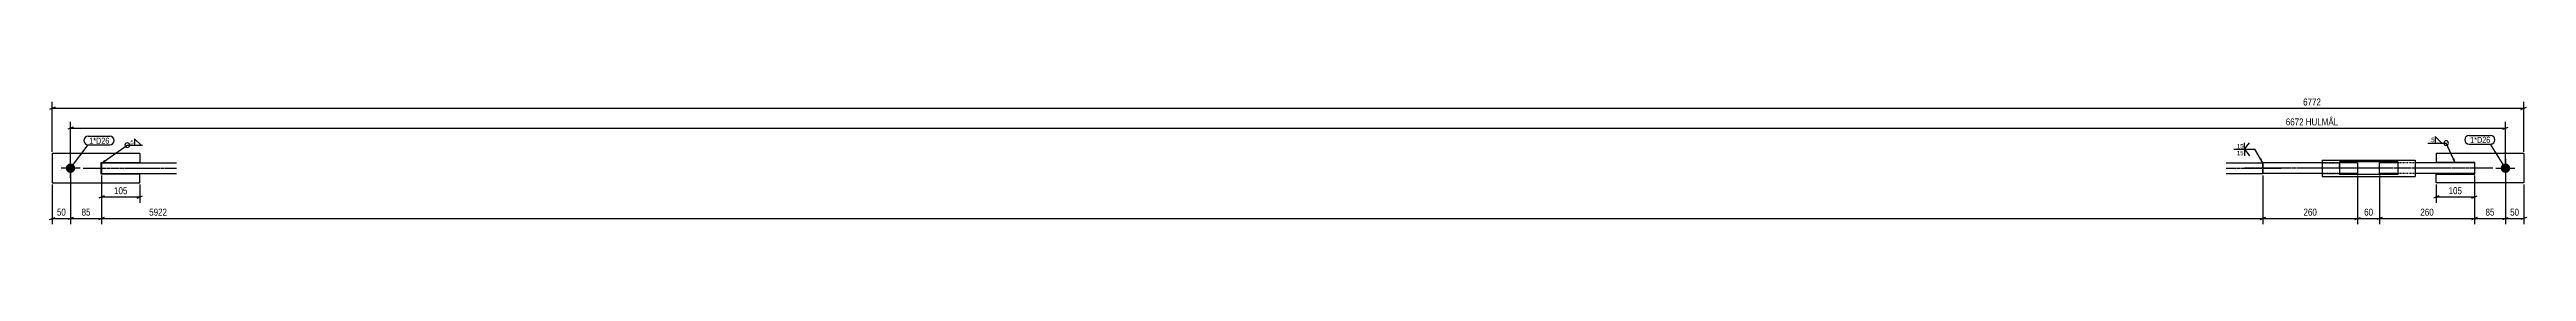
# Model space of a CAD drawing. Header units: millimetres. Extents: x 12 to 19844, y -28 to 363.
# Drawn here: x 13057 to 19844, y 12 to 363 of the extents above; entities that cross this region are included whole.
import ezdxf

# ---------------------------------------------------------------- set-up
doc = ezdxf.new("R2010")
doc.units = ezdxf.units.MM
doc.linetypes.add('DXK_LINE_DOT2', pattern=[3.9198, 1.9599, -1.9599])
doc.linetypes.add('DXK_LINE_DOT3', pattern=[5.9187, 2.979, -0.9799, 0.9799, -0.9799])
for name, color, linetype in [('MÅLSÆTNING', 7, 'Continuous'), ('STÅL', 7, 'Continuous'), ('TEKST', 7, 'Continuous')]:
    doc.layers.add(name, color=color, linetype=linetype)
doc.styles.add('Arial Narrow', font='ARIALN.TTF', dxfattribs={"height": 0.2})

msp = doc.modelspace()

# ---------------------------------------------------------------- hatches: boundary and pattern name
at = {"layer": 'STÅL', "linetype": 'Continuous'}
for points in [[(13114.5, 153.1, -1), (13114.5, 179.1, -1)], [(19786.2, 179.1, -1), (19786.2, 153.1, -1)]]:
    msp.add_hatch(color=96, dxfattribs=at).paths.add_polyline_path(points)
at = {"layer": 'TEKST', "linetype": 'Continuous'}
for points in [[(13210.5, 183.7), (13198.5, 179), (13206.9, 188.8)], [(19117.5, 193.4), (19121.2, 181.1), (19112.2, 190.2)], [(19646.3, 193.7), (19648.7, 181.1), (19640.7, 191.1)]]:
    msp.add_hatch(color=3, dxfattribs=at).paths.add_polyline_path(points)

# ---------------------------------------------------------------- linework, layer by layer
at = {"layer": 'MÅLSÆTNING', "color": 7, "linetype": 'Continuous'}
for p, q in [((13064.5, 211.1), (13064.5, 348.6)), ((19836.2, 211.1), (19836.2, 348.6)), ((13072, 333.8), (13057, 327.8)), ((13122, 279.1), (13107, 273.1)), ((13114.5, 171.1), (13114.5, 293.8)), ((13114.5, 276.1), (19786.2, 276.1)), ((19778.7, 273.1), (19793.7, 279.1)), ((19786.2, 171.1), (19786.2, 293.8)), ((19828.7, 327.8), (19843.7, 333.8)), ((13114.5, 161.1), (13114.5, 12)), ((13199.5, 146.1), (13199.5, 12)), ((13199.5, 146.1), (13199.5, 12)), ((19121.2, 146.1), (19121.2, 12)), ((19121.2, 146.1), (19121.2, 12)), ((19381.2, 146.1), (19381.2, 12)), ((19441.2, 146.1), (19441.2, 12)), ((19701.2, 146.1), (19701.2, 12)), ((19786.2, 161.1), (19786.2, 12)), ((13064.5, 121.1), (13064.5, 12)), ((19603.7, 90), (19588.7, 84)), ((19596.2, 121.1), (19596.2, 71)), ((19836.2, 121.1), (19836.2, 12)), ((13057, 25), (13072, 31)), ((13122, 31), (13107, 25)), ((13114.5, 28), (13199.5, 28)), ((13207, 31), (13192, 25)), ((13192, 25), (13207, 31)), ((13199.5, 28), (19121.2, 28)), ((19128.7, 31), (19113.7, 25)), ((19113.7, 25), (19128.7, 31)), ((19373.7, 25), (19388.7, 31)), ((19381.2, 28), (19441.2, 28)), ((19448.7, 31), (19433.7, 25)), ((19708.7, 31), (19693.7, 25)), ((19701.2, 28), (19786.2, 28)), ((19778.7, 25), (19793.7, 31)), ((19843.7, 31), (19828.7, 25))]:
    msp.add_line(p, q, dxfattribs=at)
at = {"layer": 'STÅL', "color": 2, "linetype": 'Continuous'}
for p, q in [((13304.5, 206.1), (13064.5, 206.1)), ((13064.5, 206.1), (13064.5, 126.1)), ((13304.5, 206.1), (13304.5, 182.1)), ((19836.2, 206.1), (19596.2, 206.1)), ((19596.2, 206.1), (19596.2, 182.1)), ((19836.2, 206.1), (19836.2, 126.1)), ((13198.5, 150.1), (13198.5, 182.1)), ((13198.5, 182.1), (13304.5, 182.1)), ((13304.5, 150.1), (13198.5, 150.1)), ((13199.5, 181.1), (13404.5, 181.1)), ((13199.5, 181.1), (13199.5, 153.1)), ((13199.5, 153.1), (13199.5, 151.1)), ((13199.5, 151.1), (13404.5, 151.1)), ((13304.5, 126.1), (13304.5, 150.1)), ((19021.2, 181.1), (19121.2, 181.1)), ((19021.2, 151.1), (19121.2, 151.1)), ((19283.7, 181.1), (19121.2, 181.1)), ((19121.2, 151.1), (19121.2, 181.1)), ((19121.2, 181.1), (19121.2, 179)), ((19121.2, 179), (19121.2, 151.1)), ((19283.7, 151.1), (19121.2, 151.1)), ((19283.7, 188.6), (19538.7, 188.6)), ((19283.7, 188.6), (19283.7, 146.6)), ((19283.7, 146.6), (19283.7, 143.6)), ((19283.7, 143.6), (19538.7, 143.6)), ((19491.2, 183.6), (19331.2, 183.6)), ((19331.2, 183.6), (19331.2, 148.6)), ((19381.2, 181.1), (19331.2, 181.1)), ((19381.2, 151.1), (19331.2, 151.1)), ((19491.2, 148.6), (19331.2, 148.6)), ((19381.2, 181.1), (19381.2, 158.6)), ((19381.2, 158.6), (19381.2, 151.1)), ((19491.2, 181.1), (19441.2, 181.1)), ((19441.2, 151.1), (19441.2, 181.1)), ((19491.2, 151.1), (19441.2, 151.1)), ((19491.2, 183.6), (19491.2, 148.6)), ((19538.7, 188.6), (19538.7, 143.6)), ((19701.2, 181.1), (19538.7, 181.1)), ((19701.2, 151.1), (19538.7, 151.1)), ((19702.2, 182.1), (19596.2, 182.1)), ((19596.2, 126.1), (19596.2, 150.1)), ((19596.2, 150.1), (19702.2, 150.1)), ((19701.2, 181.1), (19701.2, 158.6)), ((19701.2, 158.6), (19701.2, 151.1)), ((19702.2, 150.1), (19702.2, 182.1)), ((13064.5, 126.1), (13304.5, 126.1)), ((19836.2, 126.1), (19596.2, 126.1))]:
    msp.add_line(p, q, dxfattribs=at)
at = {"layer": 'STÅL', "color": 96, "linetype": 'Continuous'}
for p, q in [((13140.5, 166.1), (13088.5, 166.1)), ((13114.5, 140.1), (13114.5, 192.1)), ((19760.2, 166.1), (19812.2, 166.1)), ((19786.2, 192.1), (19786.2, 140.1))]:
    msp.add_line(p, q, dxfattribs=at)
at = {"layer": 'STÅL', "color": 7, "linetype": 'DXK_LINE_DOT3'}
for p, q in [((13149.5, 166.1), (13404.5, 166.1)), ((19021.2, 166.1), (19171.2, 166.1)), ((19431.2, 166.1), (19071.2, 166.1)), ((19391.2, 166.1), (19233.7, 166.1)), ((19751.2, 166.1), (19391.2, 166.1))]:
    msp.add_line(p, q, dxfattribs=at)
at = {"layer": 'STÅL', "color": 7, "linetype": 'DXK_LINE_DOT2'}
for p, q in [((19331.2, 181.1), (19283.7, 181.1)), ((19283.7, 181.1), (19331.2, 181.1)), ((19331.2, 151.1), (19283.7, 151.1)), ((19283.7, 151.1), (19331.2, 151.1)), ((19331.2, 166.1), (19331.2, 177.3)), ((19538.7, 181.1), (19491.2, 181.1)), ((19538.7, 151.1), (19491.2, 151.1))]:
    msp.add_line(p, q, dxfattribs=at)

# ---------------------------------------------------------------- wipeouts: each hides what was drawn before it
at = {"color": 0}
msp.add_wipeout([(19066.6, 219.5), (19066.6, 234), (19049.3, 234), (19049.3, 219.5)], dxfattribs=at).dxf.layer = 'TEKST'

# ---------------------------------------------------------------- next in the draw order: linework, layer by layer
at = {"layer": 'TEKST', "color": 3, "linetype": 'Continuous'}
for q in [(19085.2, 235.8), (19070.9, 235.8)]:
    msp.add_line((19070.9, 218), q, dxfattribs=at)

# ---------------------------------------------------------------- next in the draw order: wipeouts: each hides what was drawn before it
at = {"color": 0}
for points, layer in [([(19332.1, 279.8), (19332.1, 307.8), (19180.3, 307.8), (19180.3, 279.8)], 'MÅLSÆTNING'), ([(13173.2, 31.8), (13173.2, 59.8), (13140.8, 59.8), (13140.8, 31.8)], 'MÅLSÆTNING'), ([(13382.9, 31.8), (13382.9, 59.8), (13326.1, 59.8), (13326.1, 31.8)], 'MÅLSÆTNING'), ([(19427.4, 31.8), (19427.4, 59.8), (19395, 59.8), (19395, 31.8)], 'MÅLSÆTNING'), ([(19759.9, 31.8), (19759.9, 59.8), (19727.5, 59.8), (19727.5, 31.8)], 'MÅLSÆTNING'), ([(13287.3, 230.8), (13287.3, 245.3), (13277.6, 245.3), (13277.6, 230.8)], 'TEKST'), ([(19591.1, 236.7), (19591.1, 251.2), (19581.5, 251.2), (19581.5, 236.7)], 'TEKST'), ([(19742.6, 235.6), (19742.6, 253.1), (19689.3, 253.1), (19689.3, 235.6)], 'TEKST')]:
    msp.add_wipeout(points, dxfattribs=at).dxf.layer = layer

# ---------------------------------------------------------------- next in the draw order: linework, layer by layer
at = {"layer": 'MÅLSÆTNING', "color": 7, "linetype": 'Continuous'}
for p, q in [((13064.5, 330.8), (19836.2, 330.8)), ((13114.5, 161.1), (13114.5, 12)), ((13199.5, 146.1), (13199.5, 71)), ((19381.2, 146.1), (19381.2, 12)), ((19441.2, 146.1), (19441.2, 12)), ((19701.2, 146.1), (19701.2, 71)), ((19786.2, 161.1), (19786.2, 12)), ((13207, 90), (13192, 84)), ((13199.5, 87), (13304.5, 87)), ((13297, 84), (13312, 90)), ((13304.5, 121.1), (13304.5, 71)), ((19596.2, 87), (19701.2, 87)), ((19693.7, 84), (19708.7, 90)), ((13064.5, 28), (13114.5, 28)), ((13122, 31), (13107, 25)), ((19121.2, 28), (19381.2, 28)), ((19373.7, 25), (19388.7, 31)), ((19448.7, 31), (19433.7, 25)), ((19441.2, 28), (19701.2, 28)), ((19693.7, 25), (19708.7, 31)), ((19778.7, 25), (19793.7, 31)), ((19786.2, 28), (19836.2, 28))]:
    msp.add_line(p, q, dxfattribs=at)
at = {"layer": 'TEKST', "color": 3, "linetype": 'Continuous'}
for p, q in [((13198.5, 179), (13269.9, 229.3)), ((13269.9, 229.3), (13311.3, 229.3)), ((13307.7, 229.3), (13289.8, 247.2)), ((13289.8, 247.2), (13289.8, 229.3)), ((13289.8, 229.3), (13307.7, 229.3)), ((19573.7, 235.2), (19623.8, 235.2)), ((19611.5, 235.2), (19593.7, 253)), ((19593.7, 253), (19593.7, 235.2)), ((19593.7, 235.2), (19611.5, 235.2)), ((19648.7, 181.1), (19623.8, 235.2))]:
    msp.add_line(p, q, dxfattribs=at)
for centre, start, end in [((13269.9, 229.3), 90, 270), ((13269.9, 229.3), 270, 90), ((19623.8, 235.2), 90, 270), ((19623.8, 235.2), 270, 90)]:
    msp.add_arc(centre, 6.25, start, end, dxfattribs=at)

# ---------------------------------------------------------------- next in the draw order: texts
at = {"layer": 'MÅLSÆTNING', "color": 3, "style": 'Arial Narrow'}
for s, height, p in [('6672 HULMÅL', 19.089, (19184.3, 283.8)), ('85', 19.09, (13144.8, 35.8)), ('5922', 19.09, (13330.1, 35.8)), ('60', 19.09, (19399, 35.8)), ('85', 19.09, (19731.5, 35.8))]:
    msp.add_text(s, height=height, dxfattribs=at).set_placement(p)
at = {"layer": 'TEKST', "color": 3, "style": 'Arial Narrow'}
for p in [(13278.6, 231.8), (19582.5, 237.7)]:
    msp.add_text('5', height=11.9, dxfattribs=at).set_placement(p)

# ---------------------------------------------------------------- next in the draw order: wipeouts: each hides what was drawn before it
at = {"color": 0, "linetype": 'Continuous'}
msp.add_wipeout([(19066.6, 200.7), (19066.6, 215.2), (19049.3, 215.2), (19049.3, 200.7)], dxfattribs=at).dxf.layer = 'TEKST'
at = {"color": 0}
msp.add_wipeout([(19742.6, 235.6), (19742.6, 253.1), (19689.3, 253.1), (19689.3, 235.6)], dxfattribs=at).dxf.layer = 'TEKST'

# ---------------------------------------------------------------- next in the draw order: linework, layer by layer
at = {"layer": 'TEKST', "color": 3, "linetype": 'Continuous'}
for p, q in [((19041.6, 218), (19099.3, 218)), ((19070.9, 218), (19085.2, 200.1)), ((19070.9, 218), (19070.9, 200.1)), ((19121.2, 181.1), (19099.3, 218))]:
    msp.add_line(p, q, dxfattribs=at)
at = {"layer": 'TEKST', "color": 7, "linetype": 'Continuous'}
for p, q in [((19686.3, 256.1), (19745.6, 256.1)), ((19686.3, 232.6), (19745.6, 232.6)), ((19786.2, 166.1), (19745.6, 232.6))]:
    msp.add_line(p, q, dxfattribs=at)
for centre, start, end in [((19686.3, 244.3), 90, 270), ((19745.6, 244.3), 270, 90)]:
    msp.add_arc(centre, 11.8, start, end, dxfattribs=at)

# ---------------------------------------------------------------- next in the draw order: texts
at = {"layer": 'TEKST', "color": 3, "style": 'Arial Narrow'}
for s, height, p in [('15', 11.93, (19050.3, 220.5)), ('1*D26', 16.7, (19689.3, 235.6))]:
    msp.add_text(s, height=height, dxfattribs=at).set_placement(p)
at = {"layer": 'TEKST', "color": 3, "linetype": 'Continuous', "style": 'Arial Narrow'}
msp.add_text('15', height=11.93, dxfattribs=at).set_placement((19050.3, 201.7))

# ---------------------------------------------------------------- next in the draw order: wipeouts: each hides what was drawn before it
at = {"color": 0}
for points, layer in [([(19284.6, 334.6), (19284.6, 362.6), (19227.8, 362.6), (19227.8, 334.6)], 'MÅLSÆTNING'), ([(13274.3, 90.8), (13274.3, 118.8), (13229.7, 118.8), (13229.7, 90.8)], 'MÅLSÆTNING'), ([(19671, 90.8), (19671, 118.8), (19626.4, 118.8), (19626.4, 90.8)], 'MÅLSÆTNING'), ([(13105.7, 31.8), (13105.7, 59.8), (13073.3, 59.8), (13073.3, 31.8)], 'MÅLSÆTNING'), ([(19273.5, 31.8), (19273.5, 59.8), (19228.9, 59.8), (19228.9, 31.8)], 'MÅLSÆTNING'), ([(19827.4, 31.8), (19827.4, 59.8), (19795, 59.8), (19795, 31.8)], 'MÅLSÆTNING'), ([(13219, 233.3), (13219, 250.8), (13165.7, 250.8), (13165.7, 233.3)], 'TEKST')]:
    msp.add_wipeout(points, dxfattribs=at).dxf.layer = layer

# ---------------------------------------------------------------- next in the draw order: linework, layer by layer
at = {"layer": 'MÅLSÆTNING', "color": 7, "linetype": 'Continuous'}
msp.add_line((19701.2, 146.1), (19701.2, 12), dxfattribs=at)

# ---------------------------------------------------------------- next in the draw order: texts
at = {"layer": 'MÅLSÆTNING', "color": 3, "style": 'Arial Narrow'}
for s, p in [('6772', (19231.8, 338.6)), ('105', (13233.7, 94.8)), ('105', (19630.4, 94.8)), ('50', (13077.3, 35.8)), ('260', (19232.9, 35.8)), ('50', (19799, 35.8))]:
    msp.add_text(s, height=19.09, dxfattribs=at).set_placement(p)

# ---------------------------------------------------------------- next in the draw order: wipeouts: each hides what was drawn before it
at = {"color": 0}
for points, layer in [([(19593.5, 31.8), (19593.5, 59.8), (19548.9, 59.8), (19548.9, 31.8)], 'MÅLSÆTNING'), ([(13219, 233.3), (13219, 250.8), (13165.7, 250.8), (13165.7, 233.3)], 'TEKST')]:
    msp.add_wipeout(points, dxfattribs=at).dxf.layer = layer

# ---------------------------------------------------------------- next in the draw order: linework, layer by layer
at = {"layer": 'TEKST', "color": 7, "linetype": 'Continuous'}
for p, q in [((13114.5, 166.1), (13162.7, 230.3)), ((13162.7, 253.8), (13222, 253.8)), ((13162.7, 230.3), (13222, 230.3))]:
    msp.add_line(p, q, dxfattribs=at)
for centre, start, end in [((13162.7, 242), 90, 270), ((13222, 242), 270, 90)]:
    msp.add_arc(centre, 11.8, start, end, dxfattribs=at)

# ---------------------------------------------------------------- next in the draw order: texts
at = {"layer": 'MÅLSÆTNING', "color": 3, "style": 'Arial Narrow'}
msp.add_text('260', height=19.09, dxfattribs=at).set_placement((19552.9, 35.8))
at = {"layer": 'TEKST', "color": 3, "style": 'Arial Narrow'}
msp.add_text('1*D26', height=16.7, dxfattribs=at).set_placement((13165.7, 233.3))

doc.saveas('drawing.dxf')
